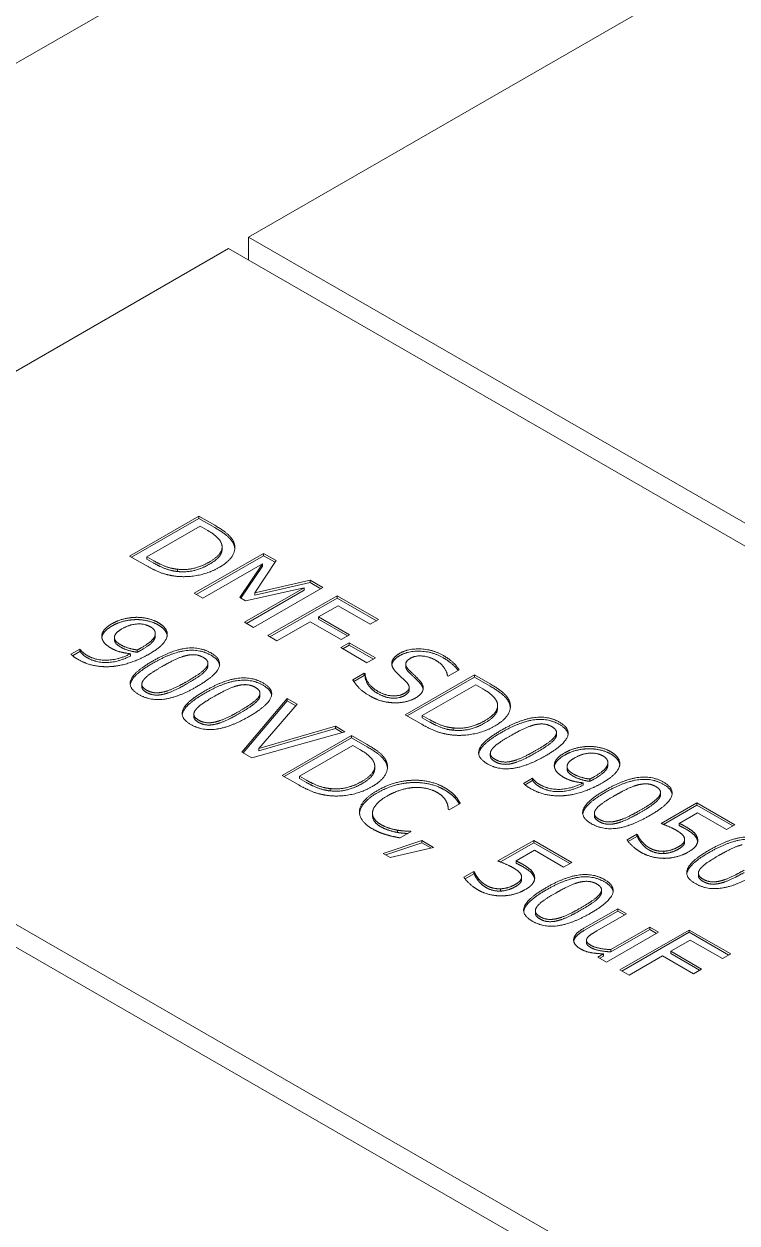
# Model space of a CAD drawing. Header units: millimetres. Extents: x 0 to 8410, y 0 to 5940.
# Drawn here: x 6971.63 to 6997.09, y 4896.03 to 4938.84 of the extents above; entities that cross this region are included whole.
import ezdxf

# ---------------------------------------------------------------- set-up
doc = ezdxf.new("R2010")
doc.units = ezdxf.units.MM
doc.header["$LTSCALE"] = 10
doc.layers.add('가시적인 것(ISO)', color=3, linetype='Continuous', lineweight=5, true_color=0x00ff00)
doc.layers.add('해치(ISO)', color=7, linetype='Continuous', lineweight=5)

msp = doc.modelspace()

# ---------------------------------------------------------------- hatches: boundary and pattern name
at = {"layer": '해치(ISO)'}
h = msp.add_hatch(dxfattribs=at)
h.set_pattern_fill('ANSI31', color=256, scale=254, angle=75, style=0)
h.set_pattern_definition([(119.99998, (0, 0), (-27.49631, -15.87499), [])])
edge = h.paths.add_edge_path()
edge.add_line((7404.266, 4779.834), (7404.266, 4781.463))
edge.add_line((7404.266, 4781.463), (7404.266, 4781.939))
edge.add_line((7404.266, 4781.939), (7404.266, 4785.699))
edge.add_line((7404.266, 4785.699), (7404.266, 4786.359))
edge.add_line((7404.266, 4786.359), (7404.266, 4792.156))
edge.add_line((7404.266, 4792.156), (7404.266, 4792.172))
edge.add_line((7404.266, 4792.172), (7404.266, 4792.297))
edge.add_line((7404.266, 4792.297), (7404.266, 4796.599))
edge.add_line((7404.266, 4796.599), (7404.266, 4801.485))
edge.add_line((7404.266, 4801.485), (7404.266, 4808.841))
edge.add_line((7404.266, 4808.841), (7404.266, 4812.536))
edge.add_line((7404.266, 4812.536), (7403.364, 4813.055))
edge.add_line((7403.364, 4813.055), (7401.607, 4814.067))
edge.add_line((7401.607, 4814.067), (7401.098, 4814.36))
edge.add_line((7401.098, 4814.36), (7399.485, 4815.289))
edge.add_line((7399.485, 4815.289), (7381.652, 4825.558))
edge.add_line((7381.652, 4825.558), (7377.402, 4828.006))
edge.add_line((7377.402, 4828.006), (7375.982, 4828.824))
edge.add_line((7375.982, 4828.824), (7375.982, 4827.189))
edge.add_ellipse((7378.103, 4825.967), major_axis=(1.497, -2.6), ratio=0.578093, start_angle=225.1108, end_angle=315.1108)
edge.add_line((7378.103, 4823.514), (7397.549, 4812.316))
edge.add_ellipse((7397.549, 4808.637), major_axis=(2.246, -3.9), ratio=0.578093, start_angle=45.1108, end_angle=135.1108, ccw=False)
edge.add_line((7400.731, 4806.805), (7400.731, 4784.323))
edge.add_ellipse((7402.852, 4783.101), major_axis=(1.497, -2.6), ratio=0.578093, start_angle=225.1108, end_angle=315.1108)
edge.add_line((7402.852, 4780.648), (7404.266, 4779.834))
edge = h.paths.add_edge_path()
edge.add_line((6488.28, 5307.315), (6489.694, 5306.501))
edge.add_ellipse((6489.694, 5308.954), major_axis=(1.497, -2.6), ratio=0.578093, start_angle=315.1108, end_angle=405.1108)
edge.add_line((6491.816, 5307.732), (6491.816, 5330.214))
edge.add_ellipse((6494.998, 5328.382), major_axis=(-2.246, 3.9), ratio=0.578093, start_angle=315.1108, end_angle=405.1108, ccw=False)
edge.add_line((6494.998, 5332.061), (6514.443, 5320.863))
edge.add_ellipse((6514.443, 5323.316), major_axis=(1.497, -2.6), ratio=0.578093, start_angle=315.1108, end_angle=405.1108)
edge.add_line((6516.564, 5322.094), (6516.564, 5323.729))
edge.add_line((6516.564, 5323.729), (6498.559, 5334.098))
edge.add_line((6498.559, 5334.098), (6498.547, 5334.105))
edge.add_line((6498.547, 5334.105), (6488.28, 5340.017))
edge.add_line((6488.28, 5340.017), (6488.28, 5307.315))

# ---------------------------------------------------------------- linework, layer by layer
at = {"layer": '가시적인 것(ISO)'}
for p, q in [((6970.095, 4936.728), (6994.843, 4950.98)), ((7004.389, 4945.483), (6979.641, 4931.231)), ((6979.641, 4931.231), (7020.299, 4907.817)), ((6979.641, 4930.416), (6979.641, 4931.231)), ((6978.934, 4930.824), (6954.185, 4916.572)), ((7019.592, 4907.41), (6978.934, 4930.824)), ((6975.4, 4919.846), (6977.875, 4921.271)), ((6977.875, 4921.271), (6978.439, 4920.946)), ((6977.875, 4921.271), (6977.875, 4921.189)), ((6975.471, 4919.805), (6977.875, 4921.189)), ((6977.919, 4920.918), (6976.014, 4919.82)), ((6977.875, 4921.189), (6978.439, 4920.865)), ((6978.17, 4920.773), (6977.919, 4920.918)), ((6977.709, 4918.516), (6980.184, 4919.942)), ((6978.704, 4920.172), (6978.704, 4920.091)), ((6980.184, 4919.942), (6980.633, 4919.683)), ((6980.184, 4919.942), (6980.184, 4919.86)), ((6975.97, 4919.518), (6975.4, 4919.846)), ((6976.014, 4919.82), (6976.014, 4919.739)), ((6976.014, 4919.82), (6976.265, 4919.676)), ((6976.014, 4919.739), (6976.265, 4919.594)), ((6977.78, 4918.476), (6980.184, 4919.86)), ((6980.147, 4919.567), (6978.016, 4918.34)), ((6979.337, 4918.364), (6980.147, 4919.567)), ((6980.633, 4919.683), (6979.873, 4918.534)), ((6980.147, 4919.567), (6980.147, 4919.486)), ((6980.184, 4919.86), (6980.594, 4919.624)), ((6977.113, 4919.377), (6977.113, 4919.295)), ((6979.377, 4918.341), (6980.147, 4919.486)), ((6979.502, 4917.484), (6981.634, 4918.712)), ((6981.634, 4918.712), (6979.538, 4918.249)), ((6982.305, 4918.72), (6979.831, 4917.295)), ((6979.873, 4918.534), (6981.848, 4918.983)), ((6979.873, 4918.452), (6981.848, 4918.901)), ((6981.634, 4918.712), (6981.634, 4918.63)), ((6981.848, 4918.983), (6982.305, 4918.72)), ((6981.848, 4918.983), (6981.848, 4918.901)), ((6981.848, 4918.901), (6982.234, 4918.679)), ((6978.016, 4918.34), (6977.709, 4918.516)), ((6979.538, 4918.249), (6979.337, 4918.364)), ((6979.573, 4917.443), (6981.634, 4918.63)), ((6979.873, 4918.534), (6979.873, 4918.452)), ((6980.332, 4917.006), (6982.807, 4918.431)), ((6980.403, 4916.965), (6982.807, 4918.349)), ((6982.807, 4918.431), (6984.287, 4917.579)), ((6982.807, 4918.431), (6982.807, 4918.349)), ((6982.807, 4918.349), (6984.216, 4917.538)), ((6982.843, 4918.073), (6982.145, 4917.671)), ((6983.994, 4917.41), (6982.843, 4918.073)), ((6979.831, 4917.295), (6979.502, 4917.484)), ((6981.852, 4917.502), (6980.661, 4916.816)), ((6982.955, 4916.867), (6981.852, 4917.502)), ((6982.145, 4917.671), (6983.248, 4917.036)), ((6982.145, 4917.671), (6982.145, 4917.589)), ((6982.145, 4917.589), (6983.177, 4916.995)), ((6984.287, 4917.579), (6983.994, 4917.41)), ((6974.864, 4916.941), (6974.864, 4916.859)), ((6976.317, 4917.059), (6976.317, 4916.977)), ((6976.319, 4917.085), (6976.319, 4917.003)), ((6980.661, 4916.816), (6980.332, 4917.006)), ((6983.248, 4917.036), (6982.955, 4916.867)), ((6954.185, 4916.572), (6994.843, 4893.158)), ((6973.309, 4916.341), (6973.628, 4916.524)), ((6973.628, 4916.524), (6973.644, 4916.515)), ((6973.628, 4916.524), (6973.628, 4916.443)), ((6973.644, 4916.515), (6973.644, 4916.433)), ((6982.939, 4916.578), (6983.24, 4916.752)), ((6983.876, 4916.039), (6982.939, 4916.578)), ((6983.01, 4916.538), (6983.24, 4916.67)), ((6983.24, 4916.752), (6984.177, 4916.212)), ((6983.24, 4916.752), (6983.24, 4916.67)), ((6983.24, 4916.67), (6984.106, 4916.171)), ((6994.136, 4892.751), (6953.478, 4916.165)), ((6973.362, 4916.29), (6973.628, 4916.443)), ((6973.628, 4916.443), (6973.644, 4916.433)), ((6975.435, 4916.359), (6975.435, 4916.278)), ((6975.676, 4916.496), (6975.676, 4916.414)), ((6984.177, 4916.212), (6983.876, 4916.039)), ((6978.199, 4916.02), (6978.199, 4915.938)), ((6983.368, 4915.428), (6983.782, 4915.666)), ((6983.782, 4915.666), (6983.806, 4915.652)), ((6983.782, 4915.666), (6983.782, 4915.584)), ((6983.806, 4915.652), (6983.806, 4915.57)), ((6985.259, 4915.989), (6985.259, 4915.907)), ((6987.165, 4915.787), (6986.772, 4915.561)), ((6975.838, 4915.271), (6975.838, 4915.19)), ((6983.407, 4915.368), (6983.782, 4915.584)), ((6983.782, 4915.584), (6983.806, 4915.57)), ((6985.238, 4914.181), (6987.712, 4915.606)), ((6985.309, 4914.14), (6987.712, 4915.524)), ((6987.757, 4915.253), (6985.851, 4914.155)), ((6986.772, 4915.561), (6986.748, 4915.575)), ((6987.712, 4915.606), (6988.276, 4915.281)), ((6987.712, 4915.606), (6987.712, 4915.524)), ((6987.712, 4915.524), (6988.276, 4915.2)), ((6988.007, 4915.108), (6987.757, 4915.253)), ((6980.057, 4914.951), (6980.057, 4914.869)), ((6985.384, 4915.157), (6985.384, 4915.075)), ((6979.406, 4912.846), (6981.028, 4914.762)), ((6979.452, 4912.819), (6981.028, 4914.68)), ((6981.381, 4914.559), (6980.012, 4912.98)), ((6981.028, 4914.762), (6981.381, 4914.559)), ((6981.028, 4914.762), (6981.028, 4914.68)), ((6981.028, 4914.68), (6981.334, 4914.504)), ((6988.542, 4914.507), (6988.542, 4914.426)), ((6977.695, 4914.202), (6977.695, 4914.12)), ((6985.807, 4913.853), (6985.238, 4914.181)), ((6985.851, 4914.155), (6985.851, 4914.074)), ((6985.851, 4914.155), (6986.102, 4914.011)), ((6985.851, 4914.074), (6986.102, 4913.929)), ((6983.088, 4913.576), (6979.761, 4912.642)), ((6980.012, 4912.98), (6982.753, 4913.769)), ((6980.012, 4912.898), (6982.753, 4913.687)), ((6982.753, 4913.769), (6983.088, 4913.576)), ((6982.753, 4913.769), (6982.753, 4913.687)), ((6982.753, 4913.687), (6982.993, 4913.549)), ((6986.95, 4913.712), (6986.95, 4913.63)), ((6990.642, 4913.548), (6990.642, 4913.467)), ((6980.85, 4912.014), (6983.325, 4913.44)), ((6980.921, 4911.974), (6983.325, 4913.358)), ((6983.369, 4913.086), (6981.464, 4911.989)), ((6983.325, 4913.44), (6983.888, 4913.115)), ((6983.325, 4913.44), (6983.325, 4913.358)), ((6983.325, 4913.358), (6983.888, 4913.033)), ((6983.62, 4912.942), (6983.369, 4913.086)), ((6979.761, 4912.642), (6979.406, 4912.846)), ((6980.012, 4912.98), (6980.012, 4912.898)), ((6988.28, 4912.8), (6988.28, 4912.718)), ((6984.154, 4912.341), (6984.154, 4912.259)), ((6991.02, 4912.33), (6991.02, 4912.249)), ((6992.474, 4912.448), (6992.474, 4912.367)), ((6992.475, 4912.474), (6992.475, 4912.393)), ((6981.419, 4911.686), (6980.85, 4912.014)), ((6981.464, 4911.989), (6981.464, 4911.907)), ((6981.464, 4911.989), (6981.714, 4911.845)), ((6981.464, 4911.907), (6981.714, 4911.763)), ((6989.465, 4911.73), (6989.784, 4911.914)), ((6989.519, 4911.679), (6989.784, 4911.832)), ((6989.784, 4911.914), (6989.8, 4911.904)), ((6989.784, 4911.914), (6989.784, 4911.832)), ((6989.784, 4911.832), (6989.8, 4911.823)), ((6989.8, 4911.904), (6989.8, 4911.823)), ((6991.832, 4911.885), (6991.832, 4911.803)), ((6982.563, 4911.546), (6982.563, 4911.464)), ((6991.591, 4911.749), (6991.591, 4911.667)), ((6994.356, 4911.409), (6994.356, 4911.328)), ((6987.206, 4911.015), (6986.808, 4910.787)), ((6987.021, 4911.288), (6987.021, 4911.206)), ((6994.375, 4910.3), (6995.651, 4911.035)), ((6994.46, 4910.268), (6995.651, 4910.953)), ((6995.651, 4911.035), (6997.008, 4910.253)), ((6995.651, 4911.035), (6995.651, 4910.953)), ((6995.651, 4910.953), (6996.937, 4910.212)), ((6984.073, 4910.669), (6984.073, 4910.587)), ((6986.808, 4910.787), (6986.782, 4910.802)), ((6991.994, 4910.661), (6991.994, 4910.579)), ((6995.679, 4910.684), (6995.019, 4910.304)), ((6996.717, 4910.085), (6995.679, 4910.684)), ((6995.019, 4910.304), (6995.019, 4910.222)), ((6997.008, 4910.253), (6996.717, 4910.085)), ((6984.458, 4909.228), (6985.84, 4909.686)), ((6984.971, 4910.059), (6984.971, 4909.977)), ((6985.457, 4910.008), (6985.064, 4909.782)), ((6985.433, 4910.022), (6985.457, 4910.008)), ((6985.433, 4910.022), (6985.433, 4909.995)), ((6985.84, 4909.686), (6986.255, 4909.447)), ((6985.84, 4909.686), (6985.84, 4909.604)), ((6988.553, 4908.96), (6989.829, 4909.694)), ((6989.829, 4909.694), (6991.187, 4908.912)), ((6989.829, 4909.694), (6989.829, 4909.612)), ((6993.162, 4909.719), (6993.513, 4909.921)), ((6993.201, 4909.66), (6993.513, 4909.84)), ((6993.513, 4909.921), (6993.537, 4909.908)), ((6993.513, 4909.921), (6993.513, 4909.84)), ((6993.513, 4909.84), (6993.537, 4909.826)), ((6993.537, 4909.908), (6993.537, 4909.826)), ((6993.671, 4909.678), (6993.671, 4909.596)), ((6995.218, 4909.725), (6995.218, 4909.644)), ((6984.701, 4909.088), (6984.458, 4909.228)), ((6984.548, 4909.176), (6985.84, 4909.604)), ((6986.255, 4909.447), (6984.701, 4909.088)), ((6985.84, 4909.604), (6986.154, 4909.424)), ((6988.639, 4908.927), (6989.829, 4909.612)), ((6989.857, 4909.343), (6989.197, 4908.963)), ((6989.829, 4909.612), (6991.116, 4908.871)), ((6990.896, 4908.745), (6989.857, 4909.343)), ((6994.469, 4909.308), (6994.469, 4909.226)), ((6989.197, 4908.963), (6989.197, 4908.881)), ((6991.187, 4908.912), (6990.896, 4908.745)), ((6987.34, 4908.379), (6987.691, 4908.581)), ((6987.379, 4908.32), (6987.691, 4908.499)), ((6987.691, 4908.581), (6987.715, 4908.567)), ((6987.691, 4908.581), (6987.691, 4908.499)), ((6987.691, 4908.499), (6987.715, 4908.485)), ((6987.715, 4908.567), (6987.715, 4908.485)), ((6989.396, 4908.385), (6989.396, 4908.303)), ((6995.709, 4908.522), (6995.709, 4908.44)), ((6987.849, 4908.337), (6987.849, 4908.255)), ((6988.648, 4907.968), (6988.648, 4907.886)), ((6992.249, 4907.93), (6992.249, 4907.848)), ((6989.887, 4907.181), (6989.887, 4907.099)), ((6991.624, 4906.561), (6992.829, 4907.255)), ((6991.624, 4906.479), (6992.829, 4907.173)), ((6992.829, 4907.255), (6993.142, 4907.075)), ((6992.829, 4907.255), (6992.829, 4907.173)), ((6992.829, 4907.173), (6993.071, 4907.034)), ((6993.142, 4907.075), (6992.083, 4906.465)), ((6994.287, 4906.415), (6992.43, 4905.346)), ((6992.587, 4905.796), (6993.974, 4906.596)), ((6992.587, 4905.715), (6993.974, 4906.514)), ((6992.907, 4905.071), (6995.382, 4906.496)), ((6992.978, 4905.03), (6995.382, 4906.414)), ((6993.974, 4906.596), (6994.287, 4906.415)), ((6993.974, 4906.596), (6993.974, 4906.514)), ((6993.974, 4906.514), (6994.216, 4906.375)), ((6995.382, 4906.496), (6996.862, 4905.644)), ((6995.382, 4906.496), (6995.382, 4906.414)), ((6995.382, 4906.414), (6996.791, 4905.603)), ((6991.711, 4906.128), (6991.711, 4906.046)), ((6995.418, 4906.138), (6994.72, 4905.736)), ((6996.57, 4905.475), (6995.418, 4906.138)), ((6992.117, 4905.526), (6992.322, 4905.644)), ((6992.43, 4905.346), (6992.117, 4905.526)), ((6992.188, 4905.485), (6992.322, 4905.562)), ((6992.322, 4905.644), (6992.322, 4905.562)), ((6992.587, 4905.796), (6992.587, 4905.715)), ((6994.428, 4905.568), (6993.236, 4904.882)), ((6995.531, 4904.932), (6994.428, 4905.568)), ((6994.72, 4905.736), (6995.823, 4905.101)), ((6994.72, 4905.736), (6994.72, 4905.655)), ((6994.72, 4905.655), (6995.753, 4905.06)), ((6996.862, 4905.644), (6996.57, 4905.475)), ((6993.236, 4904.882), (6992.907, 4905.071)), ((6995.823, 4905.101), (6995.531, 4904.932))]:
    msp.add_line(p, q, dxfattribs=at)
for points in [[(6978.439, 4920.946), (6978.788, 4920.745), (6979.08, 4920.457), (6979.129, 4920.323)], [(6978.439, 4920.865), (6978.788, 4920.664), (6979.08, 4920.375), (6979.129, 4920.241)], [(6978.675, 4920.311), (6978.621, 4920.432), (6978.393, 4920.645), (6978.17, 4920.773)], [(6978.248, 4919.633), (6978.533, 4919.797), (6978.748, 4920.138), (6978.675, 4920.311)], [(6979.129, 4920.323), (6979.209, 4920.094), (6978.948, 4919.641), (6978.587, 4919.433)], [(6979.129, 4920.241), (6979.152, 4920.174), (6979.157, 4920.108)], [(6977.045, 4919.127), (6976.738, 4919.168), (6976.271, 4919.345), (6975.97, 4919.518)], [(6976.265, 4919.676), (6976.483, 4919.55), (6976.884, 4919.4), (6977.113, 4919.377)], [(6976.265, 4919.594), (6976.483, 4919.468), (6976.884, 4919.318), (6977.113, 4919.295)], [(6977.113, 4919.377), (6977.402, 4919.345), (6977.959, 4919.467), (6978.248, 4919.633)], [(6977.113, 4919.295), (6977.402, 4919.263), (6977.959, 4919.385), (6978.248, 4919.552)], [(6978.587, 4919.433), (6978.248, 4919.238), (6977.428, 4919.082), (6977.045, 4919.127)], [(6974.416, 4916.916), (6974.386, 4917.051), (6974.56, 4917.309), (6974.779, 4917.435)], [(6974.779, 4917.435), (6974.97, 4917.544), (6975.411, 4917.655), (6975.633, 4917.659)], [(6974.779, 4917.353), (6974.97, 4917.463), (6975.411, 4917.573), (6975.633, 4917.577)], [(6976.147, 4917.319), (6975.942, 4917.437), (6975.407, 4917.408), (6975.13, 4917.249)], [(6975.633, 4917.659), (6975.846, 4917.663), (6976.267, 4917.562), (6976.42, 4917.474)], [(6975.633, 4917.577), (6975.846, 4917.581), (6976.267, 4917.48), (6976.42, 4917.392)], [(6976.42, 4917.474), (6976.59, 4917.376), (6976.753, 4917.15), (6976.747, 4917.029)], [(6975.13, 4917.249), (6974.974, 4917.159), (6974.851, 4916.996), (6974.867, 4916.903)], [(6975.838, 4916.582), (6976.089, 4916.727), (6976.313, 4916.962), (6976.317, 4917.059)], [(6975.838, 4916.5), (6976.089, 4916.645), (6976.313, 4916.88), (6976.317, 4916.977)], [(6976.747, 4917.029), (6976.738, 4916.877), (6976.438, 4916.542), (6976.099, 4916.347)], [(6976.317, 4917.059), (6976.325, 4917.147), (6976.235, 4917.268), (6976.147, 4917.319)], [(6976.317, 4916.977), (6976.319, 4916.991), (6976.319, 4917.003)], [(6973.644, 4916.515), (6973.662, 4916.477), (6973.796, 4916.351), (6973.887, 4916.299)], [(6974.747, 4916.557), (6974.611, 4916.635), (6974.444, 4916.801), (6974.416, 4916.916)], [(6975.435, 4916.359), (6975.212, 4916.384), (6974.889, 4916.475), (6974.747, 4916.557)], [(6974.864, 4916.859), (6974.864, 4916.841), (6974.867, 4916.822)], [(6974.867, 4916.903), (6974.879, 4916.836), (6975.004, 4916.725), (6975.096, 4916.672)], [(6974.867, 4916.822), (6974.879, 4916.755), (6975.004, 4916.644), (6975.096, 4916.591)], [(6975.096, 4916.672), (6975.202, 4916.611), (6975.521, 4916.513), (6975.676, 4916.496)], [(6975.096, 4916.591), (6975.202, 4916.529), (6975.521, 4916.431), (6975.676, 4916.414)], [(6975.676, 4916.496), (6975.702, 4916.508), (6975.788, 4916.553), (6975.838, 4916.582)], [(6976.227, 4916.099), (6976.897, 4916.485), (6977.904, 4916.619), (6978.309, 4916.386)], [(6985.049, 4916.375), (6985.35, 4916.548), (6986.226, 4916.513), (6986.589, 4916.304)], [(6973.556, 4916.16), (6973.489, 4916.198), (6973.353, 4916.292), (6973.309, 4916.341)], [(6974.787, 4915.905), (6974.452, 4915.877), (6973.848, 4915.991), (6973.556, 4916.16)], [(6973.644, 4916.433), (6973.662, 4916.395), (6973.796, 4916.269), (6973.887, 4916.218)], [(6973.887, 4916.299), (6974.211, 4916.112), (6975.012, 4916.146), (6975.435, 4916.359)], [(6973.887, 4916.218), (6974.211, 4916.03), (6975.012, 4916.064), (6975.435, 4916.278)], [(6976.099, 4916.347), (6975.792, 4916.17), (6975.104, 4915.933), (6974.787, 4915.905)], [(6975.732, 4914.902), (6975.323, 4915.137), (6975.575, 4915.724), (6976.227, 4916.099)], [(6975.676, 4916.414), (6975.702, 4916.427), (6975.788, 4916.472), (6975.838, 4916.5)], [(6976.227, 4916.018), (6976.897, 4916.403), (6977.904, 4916.537), (6978.309, 4916.304)], [(6977.404, 4916.29), (6977.228, 4916.246), (6976.807, 4916.045), (6976.564, 4915.905)], [(6978.034, 4916.228), (6977.896, 4916.307), (6977.587, 4916.335), (6977.404, 4916.29)], [(6978.309, 4916.386), (6978.716, 4916.151), (6978.457, 4915.561), (6977.811, 4915.189)], [(6978.14, 4915.871), (6978.217, 4915.972), (6978.172, 4916.148), (6978.034, 4916.228)], [(6978.309, 4916.304), (6978.588, 4916.143), (6978.615, 4915.954)], [(6984.762, 4916.025), (6984.768, 4916.117), (6984.905, 4916.292), (6985.049, 4916.375)], [(6985.049, 4916.293), (6985.35, 4916.467), (6986.226, 4916.431), (6986.589, 4916.222)], [(6985.426, 4916.197), (6985.27, 4916.107), (6985.25, 4915.904), (6985.364, 4915.79)], [(6986.327, 4916.127), (6986.098, 4916.259), (6985.601, 4916.298), (6985.426, 4916.197)], [(6986.748, 4915.575), (6986.738, 4915.705), (6986.529, 4916.01), (6986.327, 4916.127)], [(6986.589, 4916.304), (6986.798, 4916.183), (6987.085, 4915.924), (6987.165, 4915.787)], [(6976.564, 4915.905), (6976.303, 4915.755), (6975.986, 4915.536), (6975.902, 4915.427)], [(6977.475, 4915.383), (6977.729, 4915.53), (6978.064, 4915.769), (6978.14, 4915.871)], [(6977.475, 4915.302), (6977.729, 4915.448), (6978.064, 4915.687), (6978.14, 4915.789)], [(6978.14, 4915.789), (6978.199, 4915.868), (6978.199, 4915.938)], [(6983.806, 4915.652), (6983.816, 4915.471), (6984.058, 4915.137), (6984.249, 4915.027)], [(6984.953, 4915.664), (6984.859, 4915.757), (6984.758, 4915.933), (6984.762, 4916.025)], [(6985.288, 4915.342), (6985.206, 4915.426), (6985.059, 4915.561), (6984.953, 4915.664)], [(6985.259, 4915.907), (6985.259, 4915.813), (6985.364, 4915.708)], [(6985.364, 4915.79), (6985.44, 4915.713), (6985.671, 4915.497), (6985.741, 4915.422)], [(6985.364, 4915.708), (6985.44, 4915.632), (6985.671, 4915.416), (6985.741, 4915.341)], [(6975.902, 4915.427), (6975.822, 4915.326), (6975.862, 4915.143), (6976.006, 4915.06)], [(6976.632, 4915), (6976.803, 4915.043), (6977.22, 4915.237), (6977.475, 4915.383)], [(6976.632, 4914.918), (6976.803, 4914.961), (6977.22, 4915.155), (6977.475, 4915.302)], [(6978.084, 4915.03), (6978.754, 4915.416), (6979.761, 4915.55), (6980.166, 4915.316)], [(6978.084, 4914.948), (6978.754, 4915.334), (6979.761, 4915.468), (6980.166, 4915.235)], [(6979.261, 4915.221), (6979.085, 4915.177), (6978.664, 4914.976), (6978.421, 4914.836)], [(6979.891, 4915.158), (6979.753, 4915.238), (6979.444, 4915.266), (6979.261, 4915.221)], [(6980.166, 4915.316), (6980.573, 4915.082), (6980.314, 4914.492), (6979.669, 4914.12)], [(6980.166, 4915.235), (6980.445, 4915.074), (6980.472, 4914.884)], [(6983.988, 4914.85), (6983.719, 4915.004), (6983.455, 4915.286), (6983.368, 4915.428)], [(6983.806, 4915.57), (6983.816, 4915.389), (6984.058, 4915.055), (6984.249, 4914.946)], [(6985.214, 4914.948), (6985.362, 4915.033), (6985.4, 4915.224), (6985.288, 4915.342)], [(6985.741, 4915.422), (6985.917, 4915.231), (6985.839, 4914.913), (6985.609, 4914.78)], [(6985.741, 4915.341), (6985.864, 4915.207), (6985.882, 4915.09)], [(6988.276, 4915.281), (6988.625, 4915.081), (6988.918, 4914.792), (6988.966, 4914.658)], [(6977.811, 4915.189), (6977.146, 4914.806), (6976.135, 4914.67), (6975.732, 4914.902)], [(6976.006, 4915.06), (6976.143, 4914.982), (6976.452, 4914.954), (6976.632, 4915)], [(6976.006, 4914.978), (6976.143, 4914.9), (6976.452, 4914.872), (6976.632, 4914.918)], [(6977.589, 4913.832), (6977.18, 4914.068), (6977.432, 4914.655), (6978.084, 4915.03)], [(6978.421, 4914.836), (6978.16, 4914.686), (6977.844, 4914.466), (6977.759, 4914.358)], [(6979.332, 4914.314), (6979.586, 4914.461), (6979.921, 4914.7), (6979.998, 4914.801)], [(6979.998, 4914.801), (6980.074, 4914.903), (6980.03, 4915.079), (6979.891, 4915.158)], [(6979.998, 4914.72), (6980.057, 4914.798), (6980.057, 4914.869)], [(6984.859, 4914.607), (6984.632, 4914.613), (6984.215, 4914.719), (6983.988, 4914.85)], [(6984.249, 4915.027), (6984.522, 4914.87), (6985.027, 4914.84), (6985.214, 4914.948)], [(6984.249, 4914.946), (6984.522, 4914.789), (6985.027, 4914.759), (6985.214, 4914.866)], [(6988.513, 4914.646), (6988.459, 4914.768), (6988.23, 4914.98), (6988.007, 4915.108)], [(6988.276, 4915.2), (6988.625, 4914.999), (6988.918, 4914.71), (6988.966, 4914.576)], [(6979.332, 4914.232), (6979.586, 4914.379), (6979.921, 4914.618), (6979.998, 4914.72)], [(6985.609, 4914.78), (6985.462, 4914.696), (6985.063, 4914.602), (6984.859, 4914.607)], [(6988.086, 4913.968), (6988.37, 4914.132), (6988.585, 4914.473), (6988.513, 4914.646)], [(6988.966, 4914.658), (6989.046, 4914.429), (6988.785, 4913.976), (6988.424, 4913.769)], [(6988.966, 4914.576), (6988.989, 4914.509), (6988.995, 4914.443)], [(6979.669, 4914.12), (6979.003, 4913.736), (6977.992, 4913.6), (6977.589, 4913.832)], [(6977.759, 4914.358), (6977.679, 4914.256), (6977.719, 4914.074), (6977.864, 4913.991)], [(6977.864, 4913.991), (6978, 4913.912), (6978.309, 4913.884), (6978.489, 4913.931)], [(6978.489, 4913.931), (6978.66, 4913.973), (6979.077, 4914.167), (6979.332, 4914.314)], [(6978.489, 4913.849), (6978.66, 4913.891), (6979.077, 4914.086), (6979.332, 4914.232)], [(6986.102, 4914.011), (6986.321, 4913.885), (6986.722, 4913.735), (6986.95, 4913.712)], [(6986.95, 4913.712), (6987.239, 4913.68), (6987.797, 4913.802), (6988.086, 4913.968)], [(6988.669, 4913.628), (6989.339, 4914.013), (6990.346, 4914.147), (6990.751, 4913.914)], [(6988.669, 4913.546), (6989.339, 4913.932), (6990.346, 4914.066), (6990.751, 4913.832)], [(6977.864, 4913.909), (6978, 4913.83), (6978.309, 4913.803), (6978.489, 4913.849)], [(6986.882, 4913.462), (6986.575, 4913.503), (6986.108, 4913.68), (6985.807, 4913.853)], [(6986.102, 4913.929), (6986.321, 4913.803), (6986.722, 4913.653), (6986.95, 4913.63)], [(6988.424, 4913.769), (6988.086, 4913.573), (6987.265, 4913.417), (6986.882, 4913.462)], [(6986.95, 4913.63), (6987.239, 4913.598), (6987.797, 4913.72), (6988.086, 4913.887)], [(6988.174, 4912.43), (6987.765, 4912.666), (6988.017, 4913.252), (6988.669, 4913.628)], [(6989.846, 4913.818), (6989.67, 4913.774), (6989.249, 4913.573), (6989.006, 4913.434)], [(6990.476, 4913.756), (6990.338, 4913.836), (6990.029, 4913.863), (6989.846, 4913.818)], [(6990.751, 4913.914), (6991.158, 4913.68), (6990.899, 4913.089), (6990.254, 4912.718)], [(6990.582, 4913.399), (6990.659, 4913.501), (6990.615, 4913.676), (6990.476, 4913.756)], [(6990.751, 4913.832), (6991.03, 4913.671), (6991.057, 4913.482)], [(6983.888, 4913.115), (6984.237, 4912.914), (6984.53, 4912.625), (6984.578, 4912.491)], [(6989.006, 4913.434), (6988.745, 4913.283), (6988.428, 4913.064), (6988.344, 4912.955)], [(6989.917, 4912.912), (6990.171, 4913.058), (6990.506, 4913.297), (6990.582, 4913.399)], [(6989.917, 4912.83), (6990.171, 4912.976), (6990.506, 4913.216), (6990.582, 4913.317)], [(6990.582, 4913.317), (6990.642, 4913.396), (6990.642, 4913.467)], [(6984.125, 4912.48), (6984.071, 4912.601), (6983.842, 4912.814), (6983.62, 4912.942)], [(6983.888, 4913.033), (6984.237, 4912.832), (6984.53, 4912.544), (6984.578, 4912.41)], [(6990.254, 4912.718), (6989.588, 4912.334), (6988.577, 4912.198), (6988.174, 4912.43)], [(6988.344, 4912.955), (6988.264, 4912.854), (6988.304, 4912.671), (6988.449, 4912.588)], [(6989.074, 4912.528), (6989.245, 4912.571), (6989.662, 4912.765), (6989.917, 4912.912)], [(6989.074, 4912.446), (6989.245, 4912.489), (6989.662, 4912.683), (6989.917, 4912.83)], [(6990.572, 4912.305), (6990.542, 4912.44), (6990.717, 4912.698), (6990.935, 4912.824)], [(6990.935, 4912.824), (6991.126, 4912.934), (6991.567, 4913.044), (6991.79, 4913.048)], [(6990.935, 4912.742), (6991.126, 4912.852), (6991.567, 4912.963), (6991.79, 4912.966)], [(6992.303, 4912.708), (6992.099, 4912.826), (6991.563, 4912.797), (6991.286, 4912.638)], [(6991.79, 4913.048), (6992.002, 4913.052), (6992.424, 4912.951), (6992.576, 4912.863)], [(6991.79, 4912.966), (6992.002, 4912.971), (6992.424, 4912.869), (6992.576, 4912.781)], [(6992.474, 4912.448), (6992.482, 4912.536), (6992.391, 4912.657), (6992.303, 4912.708)], [(6992.576, 4912.863), (6992.746, 4912.765), (6992.909, 4912.54), (6992.903, 4912.418)], [(6983.698, 4911.802), (6983.983, 4911.966), (6984.197, 4912.307), (6984.125, 4912.48)], [(6984.578, 4912.491), (6984.658, 4912.263), (6984.398, 4911.81), (6984.037, 4911.602)], [(6984.578, 4912.41), (6984.602, 4912.343), (6984.607, 4912.277)], [(6988.449, 4912.588), (6988.585, 4912.51), (6988.894, 4912.482), (6989.074, 4912.528)], [(6988.449, 4912.506), (6988.585, 4912.428), (6988.894, 4912.4), (6989.074, 4912.446)], [(6990.903, 4911.946), (6990.767, 4912.025), (6990.6, 4912.19), (6990.572, 4912.305)], [(6991.286, 4912.638), (6991.13, 4912.548), (6991.008, 4912.385), (6991.024, 4912.293)], [(6991.02, 4912.249), (6991.02, 4912.23), (6991.024, 4912.211)], [(6991.024, 4912.293), (6991.036, 4912.226), (6991.16, 4912.115), (6991.252, 4912.062)], [(6991.994, 4911.971), (6992.245, 4912.116), (6992.47, 4912.351), (6992.474, 4912.448)], [(6991.994, 4911.89), (6992.245, 4912.034), (6992.47, 4912.27), (6992.474, 4912.367)], [(6992.903, 4912.418), (6992.895, 4912.266), (6992.594, 4911.931), (6992.255, 4911.736)], [(6992.474, 4912.367), (6992.475, 4912.38), (6992.475, 4912.393)], [(6981.714, 4911.845), (6981.933, 4911.719), (6982.334, 4911.569), (6982.563, 4911.546)], [(6982.563, 4911.546), (6982.851, 4911.513), (6983.409, 4911.636), (6983.698, 4911.802)], [(6984.253, 4911.477), (6984.564, 4911.656), (6985.184, 4911.831), (6985.505, 4911.842)], [(6985.505, 4911.842), (6985.82, 4911.853), (6986.399, 4911.72), (6986.65, 4911.576)], [(6989.8, 4911.904), (6989.818, 4911.866), (6989.953, 4911.74), (6990.043, 4911.689)], [(6989.8, 4911.823), (6989.818, 4911.785), (6989.953, 4911.659), (6990.043, 4911.607)], [(6991.591, 4911.749), (6991.369, 4911.773), (6991.046, 4911.864), (6990.903, 4911.946)], [(6991.024, 4912.211), (6991.036, 4912.144), (6991.16, 4912.033), (6991.252, 4911.98)], [(6991.252, 4912.062), (6991.359, 4912), (6991.677, 4911.902), (6991.832, 4911.885)], [(6991.252, 4911.98), (6991.359, 4911.919), (6991.677, 4911.82), (6991.832, 4911.803)], [(6991.832, 4911.885), (6991.858, 4911.898), (6991.944, 4911.943), (6991.994, 4911.971)], [(6991.832, 4911.803), (6991.858, 4911.816), (6991.944, 4911.861), (6991.994, 4911.89)], [(6992.383, 4911.489), (6993.053, 4911.874), (6994.06, 4912.008), (6994.465, 4911.775)], [(6992.383, 4911.407), (6993.053, 4911.793), (6994.06, 4911.927), (6994.465, 4911.693)], [(6982.494, 4911.296), (6982.188, 4911.337), (6981.72, 4911.513), (6981.419, 4911.686)], [(6981.714, 4911.763), (6981.933, 4911.637), (6982.334, 4911.487), (6982.563, 4911.464)], [(6984.037, 4911.602), (6983.698, 4911.407), (6982.878, 4911.251), (6982.494, 4911.296)], [(6982.563, 4911.464), (6982.851, 4911.431), (6983.409, 4911.554), (6983.698, 4911.72)], [(6983.61, 4910.749), (6983.622, 4910.927), (6983.94, 4911.297), (6984.253, 4911.477)], [(6984.253, 4911.396), (6984.564, 4911.575), (6985.184, 4911.749), (6985.505, 4911.761)], [(6985.565, 4911.584), (6985.334, 4911.571), (6984.835, 4911.417), (6984.596, 4911.28)], [(6985.505, 4911.761), (6985.82, 4911.771), (6986.399, 4911.638), (6986.65, 4911.494)], [(6986.367, 4911.415), (6986.209, 4911.506), (6985.796, 4911.594), (6985.565, 4911.584)], [(6986.71, 4911.081), (6986.668, 4911.166), (6986.512, 4911.332), (6986.367, 4911.415)], [(6986.65, 4911.576), (6986.774, 4911.504), (6986.957, 4911.357), (6987.021, 4911.288)], [(6986.65, 4911.494), (6986.774, 4911.422), (6986.957, 4911.276), (6987.021, 4911.206)], [(6989.712, 4911.549), (6989.646, 4911.587), (6989.509, 4911.682), (6989.465, 4911.73)], [(6990.943, 4911.295), (6990.609, 4911.266), (6990.005, 4911.38), (6989.712, 4911.549)], [(6990.043, 4911.689), (6990.368, 4911.501), (6991.168, 4911.535), (6991.591, 4911.749)], [(6990.043, 4911.607), (6990.368, 4911.42), (6991.168, 4911.453), (6991.591, 4911.667)], [(6992.255, 4911.736), (6991.948, 4911.559), (6991.26, 4911.322), (6990.943, 4911.295)], [(6991.888, 4910.291), (6991.479, 4910.527), (6991.732, 4911.113), (6992.383, 4911.489)], [(6993.561, 4911.679), (6993.384, 4911.635), (6992.963, 4911.434), (6992.72, 4911.295)], [(6994.19, 4911.617), (6994.052, 4911.697), (6993.743, 4911.724), (6993.561, 4911.679)], [(6994.465, 4911.775), (6994.872, 4911.541), (6994.614, 4910.951), (6993.968, 4910.579)], [(6994.297, 4911.26), (6994.373, 4911.362), (6994.329, 4911.537), (6994.19, 4911.617)], [(6994.465, 4911.693), (6994.745, 4911.533), (6994.771, 4911.343)], [(6984.596, 4911.28), (6984.342, 4911.133), (6984.097, 4910.851), (6984.077, 4910.717)], [(6986.782, 4910.802), (6986.778, 4910.85), (6986.754, 4910.994), (6986.71, 4911.081)], [(6987.021, 4911.288), (6987.075, 4911.227), (6987.167, 4911.088), (6987.206, 4911.015)], [(6992.72, 4911.295), (6992.46, 4911.145), (6992.143, 4910.925), (6992.059, 4910.817)], [(6993.631, 4910.773), (6993.886, 4910.919), (6994.221, 4911.158), (6994.297, 4911.26)], [(6993.631, 4910.691), (6993.886, 4910.838), (6994.221, 4911.077), (6994.297, 4911.178)], [(6994.297, 4911.178), (6994.356, 4911.257), (6994.356, 4911.328)], [(6984.081, 4910.103), (6983.84, 4910.242), (6983.596, 4910.57), (6983.61, 4910.749)], [(6984.077, 4910.717), (6984.059, 4910.587), (6984.213, 4910.355), (6984.37, 4910.265)], [(6993.968, 4910.579), (6993.302, 4910.195), (6992.291, 4910.059), (6991.888, 4910.291)], [(6992.059, 4910.817), (6991.978, 4910.715), (6992.018, 4910.532), (6992.163, 4910.449)], [(6992.789, 4910.389), (6992.959, 4910.432), (6993.376, 4910.626), (6993.631, 4910.773)], [(6992.789, 4910.307), (6992.959, 4910.35), (6993.376, 4910.544), (6993.631, 4910.691)], [(6984.594, 4909.891), (6984.45, 4909.932), (6984.229, 4910.018), (6984.081, 4910.103)], [(6984.37, 4910.265), (6984.512, 4910.183), (6984.825, 4910.083), (6984.971, 4910.059)], [(6984.37, 4910.183), (6984.512, 4910.101), (6984.825, 4910.002), (6984.971, 4909.977)], [(6992.163, 4910.449), (6992.299, 4910.371), (6992.608, 4910.343), (6992.789, 4910.389)], [(6992.163, 4910.368), (6992.299, 4910.289), (6992.608, 4910.261), (6992.789, 4910.307)], [(6994.924, 4910.053), (6994.788, 4910.132), (6994.475, 4910.263), (6994.375, 4910.3)], [(6995.019, 4910.304), (6995.087, 4910.274), (6995.209, 4910.21), (6995.257, 4910.182)], [(6995.019, 4910.222), (6995.087, 4910.192), (6995.209, 4910.128), (6995.257, 4910.101)], [(6995.257, 4910.182), (6995.448, 4910.073), (6995.649, 4909.886), (6995.677, 4909.763)], [(6995.257, 4910.101), (6995.448, 4909.991), (6995.649, 4909.804), (6995.677, 4909.681)], [(6985.064, 4909.782), (6984.943, 4909.807), (6984.729, 4909.85), (6984.594, 4909.891)], [(6984.971, 4910.059), (6985.114, 4910.037), (6985.356, 4910.022), (6985.433, 4910.022)], [(6993.669, 4909.265), (6993.493, 4909.367), (6993.226, 4909.611), (6993.162, 4909.719)], [(6993.537, 4909.908), (6993.547, 4909.869), (6993.617, 4909.746), (6993.671, 4909.678)], [(6993.537, 4909.826), (6993.547, 4909.788), (6993.617, 4909.664), (6993.671, 4909.596)], [(6993.671, 4909.678), (6993.735, 4909.602), (6993.86, 4909.486), (6993.962, 4909.427)], [(6995.215, 4909.754), (6995.207, 4909.83), (6995.051, 4909.98), (6994.924, 4910.053)], [(6994.999, 4909.468), (6995.131, 4909.544), (6995.227, 4909.682), (6995.215, 4909.754)], [(6995.677, 4909.763), (6995.707, 4909.64), (6995.558, 4909.402), (6995.334, 4909.272)], [(6995.677, 4909.681), (6995.68, 4909.666), (6995.682, 4909.652)], [(6996.098, 4909.35), (6996.768, 4909.736), (6997.774, 4909.869), (6998.18, 4909.636)], [(6996.098, 4909.268), (6996.768, 4909.654), (6997.774, 4909.788), (6998.18, 4909.554)], [(6994.519, 4909.055), (6994.303, 4909.051), (6993.862, 4909.155), (6993.669, 4909.265)], [(6993.671, 4909.596), (6993.735, 4909.52), (6993.86, 4909.404), (6993.962, 4909.345)], [(6993.962, 4909.427), (6994.062, 4909.369), (6994.323, 4909.302), (6994.469, 4909.308)], [(6993.962, 4909.345), (6994.062, 4909.288), (6994.323, 4909.221), (6994.469, 4909.226)], [(6994.469, 4909.308), (6994.606, 4909.315), (6994.866, 4909.391), (6994.999, 4909.468)], [(6994.469, 4909.226), (6994.606, 4909.233), (6994.866, 4909.31), (6994.999, 4909.386)], [(6995.334, 4909.272), (6995.155, 4909.17), (6994.736, 4909.06), (6994.519, 4909.055)], [(6995.602, 4908.152), (6995.193, 4908.388), (6995.446, 4908.974), (6996.098, 4909.35)], [(6997.275, 4909.54), (6997.099, 4909.496), (6996.677, 4909.295), (6996.435, 4909.156)], [(6989.103, 4908.713), (6988.966, 4908.791), (6988.654, 4908.923), (6988.553, 4908.96)], [(6989.197, 4908.963), (6989.265, 4908.933), (6989.388, 4908.87), (6989.436, 4908.842)], [(6989.197, 4908.881), (6989.265, 4908.851), (6989.388, 4908.788), (6989.436, 4908.76)], [(6989.436, 4908.842), (6989.626, 4908.732), (6989.827, 4908.545), (6989.855, 4908.423)], [(6996.435, 4909.156), (6996.174, 4909.006), (6995.857, 4908.786), (6995.773, 4908.678)], [(6987.847, 4907.925), (6987.671, 4908.027), (6987.404, 4908.27), (6987.34, 4908.379)], [(6987.715, 4908.567), (6987.725, 4908.529), (6987.795, 4908.405), (6987.849, 4908.337)], [(6987.715, 4908.485), (6987.725, 4908.447), (6987.795, 4908.324), (6987.849, 4908.255)], [(6989.394, 4908.413), (6989.386, 4908.49), (6989.229, 4908.64), (6989.103, 4908.713)], [(6989.177, 4908.127), (6989.309, 4908.203), (6989.406, 4908.342), (6989.394, 4908.413)], [(6989.436, 4908.76), (6989.626, 4908.65), (6989.827, 4908.463), (6989.855, 4908.341)], [(6989.855, 4908.423), (6989.885, 4908.299), (6989.737, 4908.061), (6989.512, 4907.932)], [(6990.276, 4908.009), (6990.946, 4908.395), (6991.953, 4908.529), (6992.358, 4908.296)], [(6990.276, 4907.927), (6990.946, 4908.313), (6991.953, 4908.447), (6992.358, 4908.214)], [(6997.682, 4908.44), (6997.016, 4908.056), (6996.006, 4907.92), (6995.602, 4908.152)], [(6995.773, 4908.678), (6995.693, 4908.576), (6995.733, 4908.393), (6995.877, 4908.31)], [(6996.503, 4908.25), (6996.673, 4908.293), (6997.091, 4908.487), (6997.345, 4908.634)], [(6996.503, 4908.169), (6996.673, 4908.211), (6997.091, 4908.405), (6997.345, 4908.552)], [(6987.849, 4908.337), (6987.914, 4908.261), (6988.038, 4908.145), (6988.14, 4908.087)], [(6987.849, 4908.255), (6987.914, 4908.179), (6988.038, 4908.064), (6988.14, 4908.005)], [(6988.14, 4908.087), (6988.24, 4908.029), (6988.501, 4907.962), (6988.648, 4907.968)], [(6988.14, 4908.005), (6988.24, 4907.947), (6988.501, 4907.88), (6988.648, 4907.886)], [(6988.648, 4907.968), (6988.784, 4907.975), (6989.045, 4908.051), (6989.177, 4908.127)], [(6988.648, 4907.886), (6988.784, 4907.893), (6989.045, 4907.969), (6989.177, 4908.045)], [(6989.781, 4906.812), (6989.372, 4907.047), (6989.624, 4907.634), (6990.276, 4908.009)], [(6989.855, 4908.341), (6989.859, 4908.326), (6989.861, 4908.311)], [(6991.453, 4908.2), (6991.277, 4908.156), (6990.856, 4907.955), (6990.613, 4907.815)], [(6992.083, 4908.137), (6991.945, 4908.217), (6991.636, 4908.245), (6991.453, 4908.2)], [(6992.358, 4908.296), (6992.765, 4908.061), (6992.506, 4907.471), (6991.86, 4907.099)], [(6992.189, 4907.781), (6992.266, 4907.882), (6992.221, 4908.058), (6992.083, 4908.137)], [(6992.358, 4908.214), (6992.637, 4908.053), (6992.664, 4907.864)], [(6995.877, 4908.31), (6996.014, 4908.232), (6996.322, 4908.204), (6996.503, 4908.25)], [(6995.877, 4908.229), (6996.014, 4908.15), (6996.322, 4908.122), (6996.503, 4908.169)], [(6988.698, 4907.715), (6988.481, 4907.71), (6988.04, 4907.814), (6987.847, 4907.925)], [(6989.512, 4907.932), (6989.333, 4907.829), (6988.914, 4907.719), (6988.698, 4907.715)], [(6990.613, 4907.815), (6990.352, 4907.665), (6990.035, 4907.446), (6989.951, 4907.337)], [(6991.524, 4907.293), (6991.778, 4907.44), (6992.113, 4907.679), (6992.189, 4907.781)], [(6991.524, 4907.211), (6991.778, 4907.358), (6992.113, 4907.597), (6992.189, 4907.699)], [(6992.189, 4907.699), (6992.249, 4907.778), (6992.249, 4907.848)], [(6991.86, 4907.099), (6991.195, 4906.716), (6990.184, 4906.579), (6989.781, 4906.812)], [(6989.951, 4907.337), (6989.871, 4907.235), (6989.911, 4907.053), (6990.055, 4906.97)], [(6990.681, 4906.91), (6990.852, 4906.952), (6991.269, 4907.146), (6991.524, 4907.293)], [(6990.681, 4906.828), (6990.852, 4906.871), (6991.269, 4907.065), (6991.524, 4907.211)], [(6990.055, 4906.97), (6990.192, 4906.891), (6990.501, 4906.863), (6990.681, 4906.91)], [(6990.055, 4906.888), (6990.192, 4906.809), (6990.501, 4906.782), (6990.681, 4906.828)], [(6991.255, 4906.154), (6991.261, 4906.25), (6991.435, 4906.452), (6991.624, 4906.561)], [(6992.083, 4906.465), (6991.935, 4906.38), (6991.762, 4906.255), (6991.728, 4906.191)], [(6991.501, 4905.821), (6991.381, 4905.89), (6991.247, 4906.06), (6991.255, 4906.154)], [(6992.322, 4905.644), (6992.051, 4905.654), (6991.662, 4905.728), (6991.501, 4905.821)], [(6991.728, 4906.191), (6991.694, 4906.128), (6991.758, 4906.015), (6991.881, 4905.944)], [(6991.881, 4905.944), (6991.995, 4905.878), (6992.384, 4905.804), (6992.587, 4905.796)], [(6991.881, 4905.862), (6991.995, 4905.797), (6992.384, 4905.723), (6992.587, 4905.715)]]:
    msp.add_open_spline(points, degree=2, dxfattribs=at)
for points, knots in [([(6978.248, 4919.552), (6978.533, 4919.716), (6978.704, 4919.988), (6978.704, 4920.091)], [0, 0, 0, 1, 1.597765, 1.597765, 1.597765]), ([(6976.42, 4917.392), (6976.59, 4917.294), (6976.733, 4917.096), (6976.744, 4917.005)], [0, 0, 0, 1, 1.759965, 1.759965, 1.759965]), ([(6974.411, 4916.944), (6974.422, 4917.022), (6974.56, 4917.227), (6974.779, 4917.353)], [0.409511, 0.409511, 0.409511, 1, 2, 2, 2]), ([(6984.765, 4915.968), (6984.778, 4916.047), (6984.905, 4916.21), (6985.049, 4916.293)], [0.13514, 0.13514, 0.13514, 1, 2, 2, 2]), ([(6986.589, 4916.222), (6986.798, 4916.102), (6987.053, 4915.87), (6987.127, 4915.765)], [0, 0, 0, 1, 1.779972, 1.779972, 1.779972]), ([(6975.422, 4915.255), (6975.428, 4915.301), (6975.575, 4915.642), (6976.227, 4916.018)], [0.837111, 0.837111, 0.837111, 1, 2, 2, 2]), ([(6975.838, 4915.19), (6975.838, 4915.171), (6975.862, 4915.061), (6976.006, 4914.978)], [0.8, 0.8, 0.8, 1, 2, 2, 2]), ([(6977.279, 4914.186), (6977.285, 4914.232), (6977.432, 4914.573), (6978.084, 4914.948)], [0.837111, 0.837111, 0.837111, 1, 2, 2, 2]), ([(6985.214, 4914.866), (6985.362, 4914.951), (6985.384, 4915.061), (6985.384, 4915.075)], [0, 0, 0, 1, 1.145038, 1.145038, 1.145038]), ([(6988.086, 4913.887), (6988.37, 4914.051), (6988.542, 4914.323), (6988.542, 4914.426)], [0, 0, 0, 1, 1.597765, 1.597765, 1.597765]), ([(6977.695, 4914.12), (6977.695, 4914.101), (6977.719, 4913.992), (6977.864, 4913.909)], [0.8, 0.8, 0.8, 1, 2, 2, 2]), ([(6987.864, 4912.783), (6987.87, 4912.829), (6988.017, 4913.171), (6988.669, 4913.546)], [0.837111, 0.837111, 0.837111, 1, 2, 2, 2]), ([(6988.28, 4912.718), (6988.28, 4912.699), (6988.304, 4912.59), (6988.449, 4912.506)], [0.8, 0.8, 0.8, 1, 2, 2, 2]), ([(6990.567, 4912.333), (6990.578, 4912.411), (6990.717, 4912.616), (6990.935, 4912.742)], [0.409511, 0.409511, 0.409511, 1, 2, 2, 2]), ([(6992.576, 4912.781), (6992.746, 4912.683), (6992.889, 4912.485), (6992.901, 4912.394)], [0, 0, 0, 1, 1.759965, 1.759965, 1.759965]), ([(6983.698, 4911.72), (6983.983, 4911.884), (6984.154, 4912.156), (6984.154, 4912.259)], [0, 0, 0, 1, 1.597765, 1.597765, 1.597765]), ([(6983.61, 4910.672), (6983.624, 4910.847), (6983.94, 4911.216), (6984.253, 4911.396)], [0.013067, 0.013067, 0.013067, 1, 2, 2, 2]), ([(6991.578, 4910.644), (6991.585, 4910.69), (6991.732, 4911.032), (6992.383, 4911.407)], [0.837111, 0.837111, 0.837111, 1, 2, 2, 2]), ([(6987.021, 4911.206), (6987.075, 4911.145), (6987.148, 4911.036), (6987.171, 4910.996)], [0, 0, 0, 1, 1.569499, 1.569499, 1.569499]), ([(6984.073, 4910.587), (6984.073, 4910.483), (6984.213, 4910.273), (6984.37, 4910.183)], [0.189474, 0.189474, 0.189474, 1, 2, 2, 2]), ([(6991.994, 4910.579), (6991.994, 4910.56), (6992.018, 4910.451), (6992.163, 4910.368)], [0.8, 0.8, 0.8, 1, 2, 2, 2]), ([(6984.971, 4909.977), (6985.114, 4909.955), (6985.294, 4909.944), (6985.342, 4909.942)], [0, 0, 0, 1, 1.485416, 1.485416, 1.485416]), ([(6994.999, 4909.386), (6995.131, 4909.462), (6995.218, 4909.587), (6995.218, 4909.644)], [0, 0, 0, 1, 1.8, 1.8, 1.8]), ([(6995.293, 4908.505), (6995.299, 4908.552), (6995.446, 4908.893), (6996.098, 4909.268)], [0.837111, 0.837111, 0.837111, 1, 2, 2, 2]), ([(6995.709, 4908.44), (6995.709, 4908.421), (6995.733, 4908.312), (6995.877, 4908.229)], [0.8, 0.8, 0.8, 1, 2, 2, 2]), ([(6989.177, 4908.045), (6989.309, 4908.121), (6989.396, 4908.246), (6989.396, 4908.303)], [0, 0, 0, 1, 1.8, 1.8, 1.8]), ([(6989.471, 4907.165), (6989.477, 4907.211), (6989.624, 4907.552), (6990.276, 4907.927)], [0.837111, 0.837111, 0.837111, 1, 2, 2, 2]), ([(6989.887, 4907.099), (6989.887, 4907.081), (6989.911, 4906.971), (6990.055, 4906.888)], [0.8, 0.8, 0.8, 1, 2, 2, 2]), ([(6991.257, 4906.095), (6991.271, 4906.18), (6991.435, 4906.371), (6991.624, 4906.479)], [0.116779, 0.116779, 0.116779, 1, 2, 2, 2]), ([(6991.711, 4906.046), (6991.711, 4906.017), (6991.758, 4905.933), (6991.881, 4905.862)], [0.515152, 0.515152, 0.515152, 1, 2, 2, 2])]:
    msp.add_open_spline(points, degree=2, knots=knots, dxfattribs=at)

doc.saveas('drawing.dxf')
